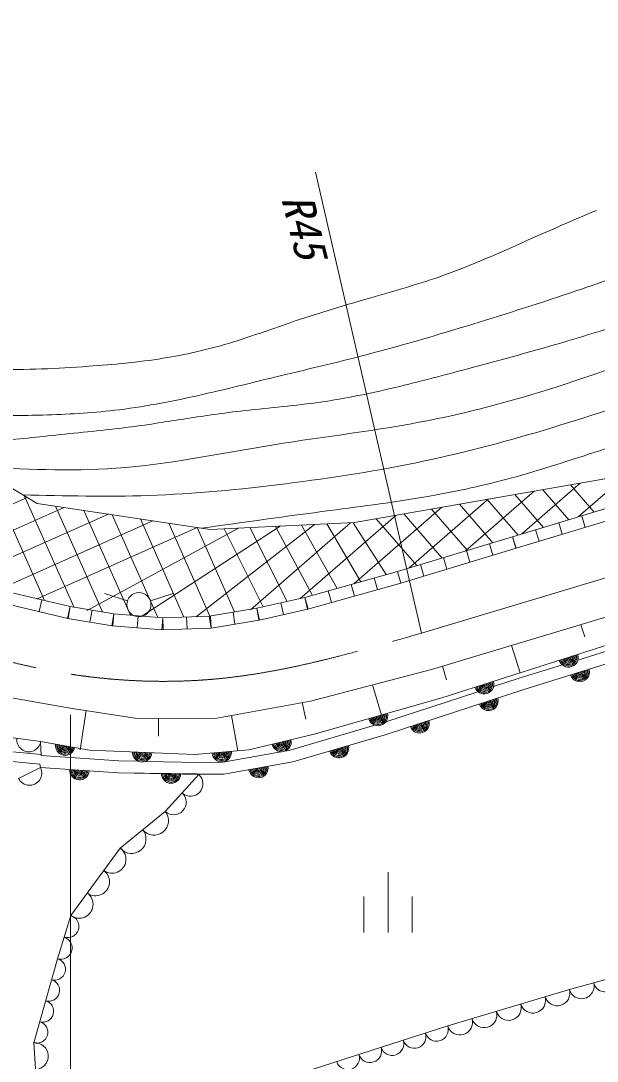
# Model space of a CAD drawing. Units: millimetres, scale not verified. Extents: x 40000 to 680000, y 20000 to 380000.
# Drawn here: x 226122 to 250000, y 239825 to 282910 of the extents above; entities that cross this region are included whole.
import ezdxf
from ezdxf.enums import TextEntityAlignment as Align

# ---------------------------------------------------------------- set-up
doc = ezdxf.new("R2010")
doc.units = ezdxf.units.MM
doc.header["$LTSCALE"] = 1000
doc.linetypes.add('CHAIN', pattern=[18.5, 12, -1.5, 3.5, -1.5])
for name, color, linetype, lineweight in [('M-BGD', 7, 'Continuous', 13), ('M-BMK', 2, 'CHAIN', 13), ('M-STR-HTXT', 7, 'Continuous', 13), ('M-STR-STRC', 7, 'Continuous', 13)]:
    doc.layers.add(name, color=color, linetype=linetype, lineweight=lineweight)
doc.styles.add('ＭＳ ゴシック', font='')
doc.styles.get('ＭＳ ゴシック').set_extended_font_data('MS Gothic')

msp = doc.modelspace()

# ---------------------------------------------------------------- linework, layer by layer
at = {"layer": 'M-BGD'}
for p, q in [((226805, 262925), (221619, 266042)), ((257014, 264729), (246492, 261543)), ((224775, 264145), (227105, 258906)), ((252626, 264344), (239947, 262129)), ((257159, 264251), (246637, 261064)), ((249295, 263762), (246875, 261659)), ((248894, 263692), (249872, 262566)), ((251203, 264095), (249215, 262367)), ((226268, 263248), (228327, 258618)), ((247387, 263429), (244538, 260954)), ((246593, 263290), (247774, 261931)), ((247744, 263491), (248823, 262249)), ((226392, 263174), (220830, 260701)), ((233965, 261844), (226805, 262925)), ((245479, 263095), (242203, 260249)), ((244293, 262888), (245676, 261297)), ((245443, 263089), (246725, 261614)), ((227917, 262757), (222242, 260234)), ((229755, 262480), (223738, 259805)), ((227557, 262812), (229506, 258428)), ((228730, 262635), (230660, 258293)), ((229903, 262457), (231795, 258202)), ((241662, 262429), (237682, 258970)), ((243570, 262762), (239934, 259602)), ((241993, 262486), (243577, 260663)), ((243143, 262687), (244626, 260980)), ((249506, 261933), (249362, 262412)), ((231592, 262202), (225234, 259376)), ((231076, 262280), (232882, 258219)), ((236867, 261982), (231134, 258255)), ((232249, 262103), (233958, 258260)), ((238287, 262050), (233403, 258239)), ((239947, 262129), (233965, 261844)), ((235641, 258521), (239784, 262121)), ((236668, 261973), (238205, 259117)), ((237749, 262024), (239229, 259404)), ((238804, 262075), (240212, 259680)), ((239890, 262119), (241265, 259976)), ((242527, 260347), (240843, 262285)), ((248550, 261644), (248405, 262122)), ((233430, 261925), (226800, 258977)), ((235143, 261900), (228868, 258491)), ((233422, 261926), (234977, 258428)), ((234542, 261872), (236159, 258638)), ((235612, 261923), (237154, 258862)), ((246492, 261543), (241725, 260105)), ((246637, 261064), (246492, 261543)), ((246636, 261064), (246492, 261543)), ((247593, 261354), (247449, 261833)), ((245683, 260777), (245539, 261255)), ((246637, 261064), (241864, 259625)), ((243776, 260201), (243632, 260680)), ((244729, 260489), (244585, 260968)), ((242822, 259914), (242678, 260392)), ((241725, 260105), (237894, 259029)), ((240902, 259354), (240767, 259836)), ((241869, 259626), (241725, 260105)), ((241860, 259623), (241725, 260105)), ((241864, 259625), (238017, 258544)), ((239945, 259086), (239809, 259567)), ((225825, 259206), (228171, 258655)), ((230539, 258886), (229588, 259196)), ((231489, 258887), (232440, 259198)), ((237894, 259029), (235906, 258581)), ((238029, 258548), (237894, 259029)), ((238004, 258542), (237894, 259029)), ((238987, 258817), (238852, 259298)), ((225698, 258722), (228072, 258165)), ((226883, 258444), (226998, 258931)), ((228057, 258168), (228171, 258655)), ((228087, 258162), (228171, 258655)), ((228171, 258655), (229974, 258348)), ((235906, 258581), (233921, 258255)), ((236016, 258093), (235906, 258581)), ((235987, 258088), (235906, 258581)), ((238017, 258544), (236001, 258090)), ((237010, 258317), (236900, 258805)), ((228072, 258165), (229912, 257852)), ((228988, 258009), (229072, 258502)), ((229890, 257855), (229974, 258348)), ((229934, 257850), (229974, 258348)), ((229974, 258348), (232002, 258186)), ((230948, 257769), (230988, 258267)), ((231962, 257687), (232002, 258186)), ((232002, 258186), (233983, 258261)), ((232021, 257686), (232002, 258186)), ((233011, 257724), (232992, 258223)), ((234002, 257762), (233921, 258255)), ((234002, 257762), (233983, 258261)), ((236001, 258090), (234002, 257762)), ((234995, 257925), (234913, 258418)), ((243136, 256047), (250585, 258277)), ((229912, 257852), (231991, 257685)), ((231991, 257685), (234002, 257762)), ((249483, 257397), (249327, 257900)), ((243567, 254875), (250559, 257104)), ((246805, 255908), (246452, 257040)), ((251481, 257145), (249195, 256436)), ((251632, 256668), (246925, 255208)), ((246925, 255208), (251632, 256668)), ((238129, 254738), (243136, 256047)), ((243756, 255616), (243587, 256182)), ((248557, 256238), (246774, 255685)), ((246774, 255685), (245703, 255336)), ((241061, 254158), (240687, 255407)), ((246925, 255208), (241214, 253347)), ((241214, 253347), (246925, 255208)), ((245058, 255126), (241247, 253884)), ((228244, 254431), (225141, 254973)), ((234180, 254015), (238129, 254738)), ((237935, 253984), (237775, 254673)), ((238279, 253362), (243567, 254875)), ((230857, 254036), (228244, 254431)), ((228587, 252725), (228832, 254342)), ((234180, 254015), (230857, 254036)), ((231822, 253292), (231826, 254030)), ((235116, 252679), (234849, 254137)), ((223998, 253456), (226945, 253070)), ((235571, 252720), (238279, 253362)), ((240787, 253742), (237282, 252707)), ((241214, 253347), (237397, 252219)), ((237397, 252219), (241214, 253347)), ((226945, 253070), (228972, 252708)), ((226945, 253070), (226972, 252480)), ((226915, 252130), (222857, 252509)), ((226970, 252526), (222898, 252907)), ((230181, 252263), (226972, 252480)), ((228972, 252708), (233325, 252520)), ((233325, 252520), (235571, 252720)), ((236914, 252641), (234490, 252208)), ((237282, 252707), (237074, 252670)), ((226939, 251981), (226915, 252130)), ((230990, 252247), (230181, 252263)), ((233503, 252195), (231292, 252241)), ((234490, 252208), (233503, 252195)), ((237397, 252219), (234538, 251708)), ((234538, 251708), (237397, 252219)), ((226028, 251535), (226939, 251981)), ((230159, 251764), (226939, 251981)), ((226939, 251981), (230159, 251764)), ((233501, 251695), (230159, 251764)), ((230159, 251764), (234538, 251708)), ((232106, 250167), (233501, 251695)), ((234538, 251708), (233501, 251695)), ((230244, 248648), (232106, 250167)), ((228197, 245855), (230244, 248648)), ((241338, 247650), (241338, 245150)), ((240338, 246650), (240338, 245150)), ((242338, 245150), (242338, 246650)), ((227644, 244065), (228197, 245855)), ((248848, 242797), (254884, 244463)), ((226666, 240589), (227644, 244065)), ((243806, 241284), (248848, 242797)), ((231855, 237455), (243806, 241284)), ((226807, 238364), (226666, 240589))]:
    msp.add_line(p, q, dxfattribs=at)
msp.add_circle((231014, 258731), 500, dxfattribs=at)
for centre, radius, start, end in [((248811, 256547), 400, 197.6836, 17.6836), ((248811, 256547), 400, 197.6836, 17.6836), ((248811, 256547), 350, 197.6836, 17.6836), ((248811, 256547), 300, 197.6836, 17.6836), ((248811, 256547), 250, 197.6836, 17.6836), ((248811, 256547), 200, 197.6836, 17.6836), ((248811, 256547), 150, 197.6836, 17.6836), ((248811, 256547), 100, 197.6836, 17.6836), ((248811, 256547), 50, 197.6836, 17.6836), ((249279, 255938), 400, 197.2351, 17.2351), ((249279, 255938), 400, 197.2351, 17.2351), ((249279, 255938), 350, 197.2351, 17.2351), ((249279, 255938), 300, 197.2351, 17.2351), ((249279, 255938), 250, 197.2351, 17.2351), ((249279, 255938), 200, 197.2351, 17.2351), ((249279, 255938), 150, 197.2351, 17.2351), ((249279, 255938), 100, 197.2351, 17.2351), ((249279, 255938), 50, 197.2351, 17.2351), ((245315, 255433), 400, 197.6836, 17.6836), ((245315, 255433), 400, 197.6836, 17.6836), ((245315, 255433), 350, 197.6836, 17.6836), ((245315, 255433), 300, 197.6836, 17.6836), ((245315, 255433), 250, 197.6836, 17.6836), ((245315, 255433), 200, 197.6836, 17.6836), ((245315, 255433), 150, 197.6836, 17.6836), ((245315, 255433), 100, 197.6836, 17.6836), ((245315, 255433), 50, 197.6836, 17.6836), ((245498, 254743), 400, 198.0459, 18.0459), ((245498, 254743), 400, 198.0459, 18.0459), ((245498, 254743), 350, 198.0459, 18.0459), ((245498, 254743), 300, 198.0459, 18.0459), ((245498, 254743), 250, 198.0459, 18.0459), ((245498, 254743), 200, 198.0459, 18.0459), ((245498, 254743), 150, 198.0459, 18.0459), ((245498, 254743), 100, 198.0459, 18.0459), ((245498, 254743), 50, 198.0459, 18.0459), ((240923, 254119), 400, 195.9718, 15.9718), ((240923, 254119), 400, 195.9718, 15.9718), ((240923, 254119), 350, 195.9718, 15.9718), ((240923, 254119), 300, 195.9718, 15.9718), ((240923, 254119), 250, 195.9718, 15.9718), ((240923, 254119), 200, 195.9718, 15.9718), ((240923, 254119), 150, 195.9718, 15.9718), ((240923, 254119), 100, 195.9718, 15.9718), ((240923, 254119), 50, 195.9718, 15.9718), ((242642, 253813), 400, 198.0459, 18.0459), ((242642, 253813), 400, 198.0459, 18.0459), ((242642, 253813), 350, 198.0459, 18.0459), ((242642, 253813), 300, 198.0459, 18.0459), ((242642, 253813), 250, 198.0459, 18.0459), ((242642, 253813), 200, 198.0459, 18.0459), ((242642, 253813), 150, 198.0459, 18.0459), ((242642, 253813), 100, 198.0459, 18.0459), ((242642, 253813), 50, 198.0459, 18.0459), ((226454, 253134), 495, 172.5299, 352.5299), ((227959, 252889), 400, 169.8843, 349.8843), ((227959, 252889), 400, 169.8843, 349.8843), ((227959, 252889), 350, 169.8843, 349.8843), ((227959, 252889), 300, 169.8843, 349.8843), ((227959, 252889), 250, 169.8843, 349.8843), ((227959, 252889), 200, 169.8843, 349.8843), ((227959, 252889), 150, 169.8843, 349.8843), ((236925, 253041), 400, 193.3378, 13.3378), ((236925, 253041), 400, 193.3378, 13.3378), ((236925, 253041), 350, 193.3378, 13.3378), ((236925, 253041), 300, 193.3378, 13.3378), ((236925, 253041), 250, 193.3378, 13.3378), ((236925, 253041), 200, 193.3378, 13.3378), ((236925, 253041), 150, 193.3378, 13.3378), ((236925, 253041), 100, 193.3378, 13.3378), ((236925, 253041), 50, 193.3378, 13.3378), ((227959, 252889), 100, 169.8843, 349.8843), ((227959, 252889), 50, 169.8843, 349.8843), ((231148, 252614), 400, 177.5247, 357.5247), ((231148, 252614), 400, 177.5247, 357.5247), ((231148, 252614), 350, 177.5247, 357.5247), ((231148, 252614), 300, 177.5247, 357.5247), ((231148, 252614), 250, 177.5247, 357.5247), ((231148, 252614), 200, 177.5247, 357.5247), ((231148, 252614), 150, 177.5247, 357.5247), ((231148, 252614), 100, 177.5247, 357.5247), ((231148, 252614), 50, 177.5247, 357.5247), ((234448, 252620), 400, 185.0849, 5.0849), ((234448, 252620), 400, 185.0849, 5.0849), ((234448, 252620), 350, 185.0849, 5.0849), ((234448, 252620), 300, 185.0849, 5.0849), ((234448, 252620), 250, 185.0849, 5.0849), ((234448, 252620), 200, 185.0849, 5.0849), ((234448, 252620), 150, 185.0849, 5.0849), ((234448, 252620), 100, 185.0849, 5.0849), ((234448, 252620), 50, 185.0849, 5.0849), ((239306, 252783), 400, 196.4599, 16.4599), ((239306, 252783), 400, 196.4599, 16.4599), ((239306, 252783), 350, 196.4599, 16.4599), ((239306, 252783), 300, 196.4599, 16.4599), ((239306, 252783), 250, 196.4599, 16.4599), ((239306, 252783), 200, 196.4599, 16.4599), ((239306, 252783), 150, 196.4599, 16.4599), ((239306, 252783), 100, 196.4599, 16.4599), ((239306, 252783), 50, 196.4599, 16.4599), ((226483, 251758), 507, 206.1403, 26.1403), ((228549, 251873), 400, 176.1361, 356.1361), ((228549, 251873), 400, 176.1361, 356.1361), ((228549, 251873), 350, 176.1361, 356.1361), ((228549, 251873), 300, 176.1361, 356.1361), ((228549, 251873), 250, 176.1361, 356.1361), ((228549, 251873), 200, 176.1361, 356.1361), ((228549, 251873), 150, 176.1361, 356.1361), ((228549, 251873), 100, 176.1361, 356.1361), ((228549, 251873), 50, 176.1361, 356.1361), ((232349, 251736), 400, 179.2702, 359.2702), ((232349, 251736), 400, 179.2702, 359.2702), ((232349, 251736), 350, 179.2702, 359.2702), ((232349, 251736), 300, 179.2702, 359.2702), ((232349, 251736), 250, 179.2702, 359.2702), ((232349, 251736), 200, 179.2702, 359.2702), ((232349, 251736), 150, 179.2702, 359.2702), ((232349, 251736), 100, 179.2702, 359.2702), ((232349, 251736), 50, 179.2702, 359.2702), ((233152, 251313), 517, 227.6123, 47.6123), ((235967, 251964), 400, 190.1403, 10.1403), ((235967, 251964), 400, 190.1403, 10.1403), ((235967, 251964), 350, 190.1403, 10.1403), ((235967, 251964), 300, 190.1403, 10.1403), ((235967, 251964), 250, 190.1403, 10.1403), ((235967, 251964), 200, 190.1403, 10.1403), ((235967, 251964), 150, 190.1403, 10.1403), ((235967, 251964), 100, 190.1403, 10.1403), ((235967, 251964), 50, 190.1403, 10.1403), ((232455, 250549), 517, 227.6123, 47.6123), ((231640, 249787), 601, 219.1922, 39.1922), ((230709, 249028), 601, 219.1922, 39.1922), ((229902, 248183), 577, 233.7706, 53.7707), ((229220, 247252), 577, 233.7706, 53.7707), ((228538, 246320), 577, 233.7706, 53.7707), ((228059, 245407), 468, 252.8477, 72.8477), ((227782, 244513), 468, 252.8477, 72.8477), ((227522, 243631), 451, 254.275, 74.275), ((227277, 242762), 451, 254.275, 74.275), ((249351, 242936), 522, 195.4303, 15.4303), ((250357, 243213), 522, 195.4303, 15.4303), ((248343, 242646), 526, 196.699, 16.699), ((227033, 241893), 451, 254.275, 74.275), ((246327, 242041), 526, 196.699, 16.699), ((247335, 242343), 526, 196.699, 16.699), ((245318, 241738), 526, 196.699, 16.699), ((226788, 241024), 451, 254.275, 74.275), ((243346, 241137), 483, 197.7663, 17.7663), ((244310, 241436), 526, 196.699, 16.699), ((242427, 240842), 483, 197.7663, 17.7663), ((226701, 240033), 557, 273.641, 93.641), ((241507, 240548), 483, 197.7663, 17.7663), ((239669, 239959), 483, 197.7663, 17.7663), ((240588, 240253), 483, 197.7663, 17.7663)]:
    msp.add_arc(centre, radius, start, end, dxfattribs=at)
for points, knots in [([(302452, 297445), (301797, 296644), (301142, 295843), (300513, 295017), (299921, 294239), (299352, 293440), (298684, 292733), (298040, 292052), (297303, 291457), (296563, 290870), (295504, 290031), (294438, 289209), (293315, 288472), (291650, 287379), (289860, 286473), (288119, 285493), (286779, 284739), (285468, 283941), (284160, 283137), (282500, 282116), (280844, 281087), (279156, 280112), (277560, 279190), (275935, 278318), (274280, 277506), (272616, 276690), (270921, 275934), (269198, 275253), (267156, 274446), (265075, 273743), (263002, 273017), (260123, 272009), (257261, 270955), (254400, 269896), (252243, 269098), (250086, 268296), (247887, 267614), (246287, 267118), (244664, 266685), (243023, 266360), (240900, 265939), (238746, 265699), (236603, 265352), (234423, 264999), (232254, 264536), (230063, 264381), (228145, 264245), (226210, 264345), (224275, 264446)], [0, 0, 0, 0, 1, 1, 1, 2, 2, 2, 3, 3, 3, 4, 4, 4, 5, 5, 5, 6, 6, 6, 7, 7, 7, 8, 8, 8, 9, 9, 9, 10, 10, 10, 11, 11, 11, 12, 12, 12, 13, 13, 13, 14, 14, 14, 15, 15, 15, 16, 16, 16, 16]), ([(233603, 261899), (235375, 262145), (237147, 262392), (238921, 262627), (240302, 262809), (241685, 262985), (243057, 263226), (244203, 263427), (245342, 263674), (246463, 263981), (247686, 264316), (248888, 264722), (250097, 265104), (251349, 265501), (252608, 265871), (253858, 266273), (255096, 266671), (256324, 267099), (257553, 267526), (258935, 268006), (260317, 268484), (261693, 268981), (263014, 269458), (264328, 269951), (265640, 270453), (266773, 270887), (267903, 271327), (269034, 271764), (270204, 272216), (271375, 272664), (272534, 273141), (273659, 273604), (274773, 274093), (275906, 274537), (277050, 274986), (278213, 275389), (279342, 275870), (280478, 276355), (281579, 276918), (282711, 277416), (283967, 277969), (285261, 278441), (286505, 279013), (288454, 279910), (290283, 281055), (292173, 282082), (293659, 282890), (295183, 283626), (296635, 284485), (297598, 285054), (298529, 285677), (299463, 286297), (300222, 286801), (300982, 287303), (301698, 287862), (302383, 288397), (303028, 288984), (303672, 289571)], [0, 0, 0, 0, 1, 1, 1, 2, 2, 2, 3, 3, 3, 4, 4, 4, 5, 5, 5, 6, 6, 6, 7, 7, 7, 8, 8, 8, 9, 9, 9, 10, 10, 10, 11, 11, 11, 12, 12, 12, 13, 13, 13, 14, 14, 14, 15, 15, 15, 16, 16, 16, 17, 17, 17, 18, 18, 18, 19, 19, 19, 19]), ([(216375, 268956), (217030, 268613), (217685, 268269), (218373, 268008), (219035, 267757), (219727, 267582), (220417, 267409), (221078, 267244), (221738, 267081), (222405, 266943), (223122, 266794), (223847, 266673), (224577, 266613), (225394, 266547), (226216, 266559), (227037, 266584), (228028, 266615), (229017, 266666), (230000, 266780), (231155, 266913), (232300, 267134), (233436, 267386), (234585, 267641), (235724, 267929), (236867, 268206), (238136, 268513), (239408, 268808), (240670, 269140), (242070, 269509), (243458, 269924), (244842, 270350), (246273, 270789), (247700, 271239), (249118, 271722), (250324, 272132), (251522, 272565), (252699, 273052), (253868, 273536), (255015, 274073), (256169, 274595), (257224, 275072), (258285, 275536), (259347, 275997), (260421, 276464), (261497, 276929), (262580, 277375), (263998, 277958), (265429, 278509), (266848, 279094), (268221, 279660), (269583, 280258), (270900, 280942), (271974, 281501), (273019, 282117), (274070, 282719), (275005, 283254), (275945, 283779), (276871, 284328), (278565, 285333), (280211, 286419), (281857, 287506)], [0, 0, 0, 0, 1, 1, 1, 2, 2, 2, 3, 3, 3, 4, 4, 4, 5, 5, 5, 6, 6, 6, 7, 7, 7, 8, 8, 8, 9, 9, 9, 10, 10, 10, 11, 11, 11, 12, 12, 12, 13, 13, 13, 14, 14, 14, 15, 15, 15, 16, 16, 16, 17, 17, 17, 18, 18, 18, 19, 19, 19, 20, 20, 20, 20]), ([(214214, 275166), (214540, 274475), (214865, 273785), (215220, 273102), (215473, 272614), (215741, 272130), (216077, 271703), (216460, 271216), (216931, 270802), (217414, 270394), (217983, 269914), (218570, 269442), (219231, 269149), (220100, 268764), (221099, 268689), (222076, 268620), (223080, 268549), (224060, 268484), (225046, 268468), (226332, 268447), (227628, 268510), (228920, 268602), (229956, 268676), (230990, 268768), (232014, 268933), (232930, 269081), (233838, 269286), (234727, 269551), (235586, 269807), (236427, 270119), (237276, 270406), (238443, 270802), (239624, 271152), (240809, 271495), (241825, 271790), (242844, 272080), (243836, 272440), (245034, 272875), (246194, 273414), (247361, 273930), (248224, 274313), (249090, 274683), (249957, 275054)], [0, 0, 0, 0, 1, 1, 1, 2, 2, 2, 3, 3, 3, 4, 4, 4, 5, 5, 5, 6, 6, 6, 7, 7, 7, 8, 8, 8, 9, 9, 9, 10, 10, 10, 11, 11, 11, 12, 12, 12, 13, 13, 13, 14, 14, 14, 14]), ([(222052, 265781), (223010, 265661), (223967, 265541), (224924, 265545), (225809, 265550), (226694, 265661), (227578, 265755), (228575, 265862), (229572, 265947), (230564, 266075), (231303, 266171), (232040, 266291), (232777, 266405), (233650, 266541), (234524, 266669), (235401, 266769), (236448, 266889), (237500, 266970), (238542, 267119), (239579, 267267), (240606, 267482), (241626, 267725), (242649, 267968), (243665, 268238), (244680, 268511), (246052, 268878), (247424, 269250), (248785, 269654), (250314, 270108), (251830, 270604), (253349, 271091), (254761, 271543), (256175, 271988), (257578, 272469), (258727, 272863), (259869, 273282), (261010, 273701)], [0, 0, 0, 0, 1, 1, 1, 2, 2, 2, 3, 3, 3, 4, 4, 4, 5, 5, 5, 6, 6, 6, 7, 7, 7, 8, 8, 8, 9, 9, 9, 10, 10, 10, 11, 11, 11, 12, 12, 12, 12]), ([(264639, 271436), (263074, 270894), (261508, 270351), (259933, 269840), (258176, 269269), (256406, 268736), (254647, 268170), (252459, 267466), (250287, 266711), (248086, 266046), (246360, 265525), (244617, 265058), (242855, 264684), (240952, 264279), (239027, 263981), (237095, 263738), (235208, 263501), (233315, 263317), (231417, 263253), (229685, 263195), (227951, 263237), (226216, 263279)], [0, 0, 0, 0, 1, 1, 1, 2, 2, 2, 3, 3, 3, 4, 4, 4, 5, 5, 5, 6, 6, 6, 7, 7, 7, 7])]:
    msp.add_open_spline(points, degree=3, knots=knots, dxfattribs=at)
at = {"layer": 'M-BMK'}
msp.add_line((242718, 257553), (265248, 264328), dxfattribs=at)
msp.add_open_spline([(210735, 261807), (213612, 260660), (216489, 259512), (219400, 258420), (222178, 257378), (224986, 256386), (227908, 255899), (230011, 255548), (232172, 255460), (234289, 255663), (237153, 255937), (239936, 256745), (242718, 257553)], degree=3, knots=[0, 0, 0, 0, 1, 1, 1, 2, 2, 2, 3, 3, 3, 4, 4, 4, 4], dxfattribs=at)
at = {"layer": 'M-STR-HTXT'}
msp.add_line((242718, 257553), (238330, 276636), dxfattribs=at)
at = {"layer": 'M-STR-STRC'}
msp.add_line((228178, 254167), (228178, 231484), dxfattribs=at)

# ---------------------------------------------------------------- texts
at = {"layer": 'M-STR-HTXT', "style": 'ＭＳ ゴシック', "oblique": 15}
msp.add_text('R45', height=1320, rotation=284.036, dxfattribs=at).set_placement((238186, 275877), align=Align.TOP_LEFT)

doc.saveas('drawing.dxf')
